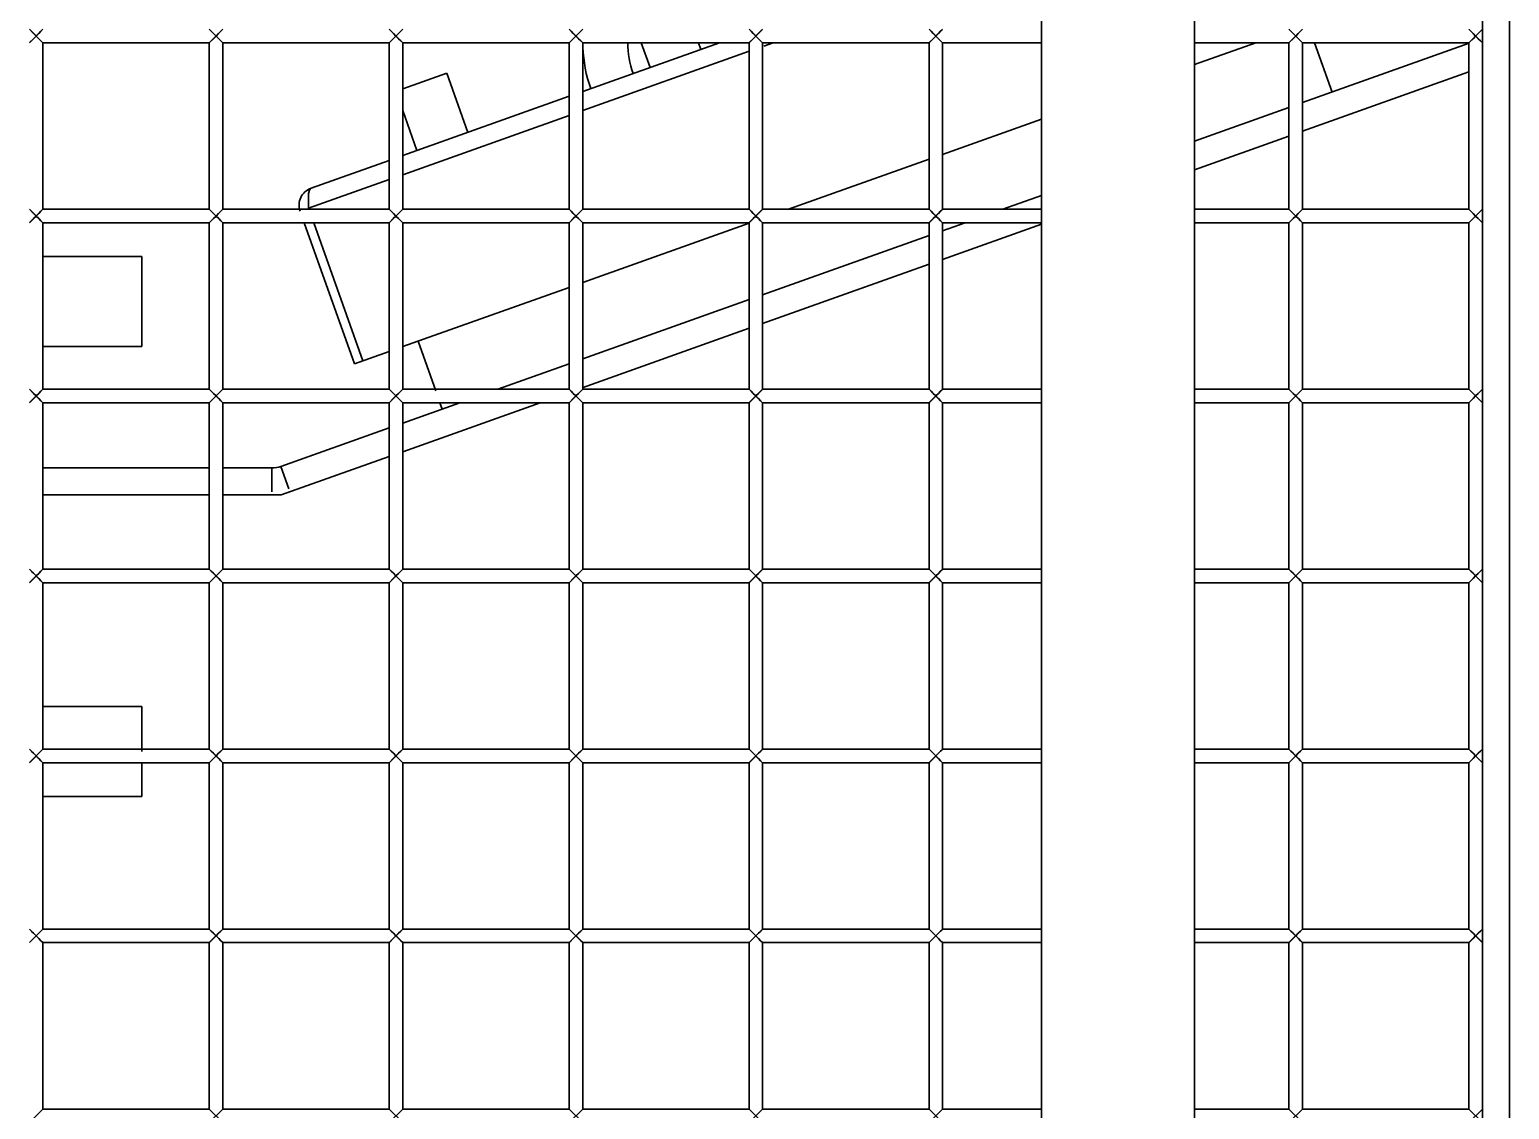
# Model space of a CAD drawing. Header units: millimetres. Extents: x 32496 to 166256, y 3504 to 23939.
# Drawn here: x 44928.7 to 45257.6, y 11167 to 11407 of the extents above; entities that cross this region are included whole.
import ezdxf

# ---------------------------------------------------------------- set-up
doc = ezdxf.new("R2010")
doc.units = ezdxf.units.MM
doc.layers.get('0').update_dxf_attribs({"lineweight": 35})

msp = doc.modelspace()

# ---------------------------------------------------------------- linework, layer by layer
at = {"linetype": 'Continuous'}
for p, q in [((45257.64, 13297.075), (45257.64, 10977.075)), ((45187.64, 12186.075), (45187.64, 11117.075)), ((45153.64, 12102.593), (45153.64, 11117.075)), ((45251.64, 11134.075), (45251.64, 12037.075)), ((44928.64, 11407.075), (44931.64, 11404.075)), ((44928.64, 11404.075), (44931.64, 11407.075)), ((44928.756, 11404.192), (44929.55, 11404.986)), ((44929.55, 11404.986), (44930.14, 11405.575)), ((44968.64, 11407.075), (44971.64, 11404.075)), ((44968.64, 11404.075), (44971.64, 11407.075)), ((44968.756, 11404.192), (44969.55, 11404.986)), ((44969.55, 11404.986), (44970.14, 11405.575)), ((45008.64, 11407.075), (45011.64, 11404.075)), ((45008.64, 11404.075), (45011.64, 11407.075)), ((45008.756, 11404.192), (45009.55, 11404.986)), ((45009.55, 11404.986), (45010.14, 11405.575)), ((45048.64, 11407.075), (45051.64, 11404.075)), ((45048.64, 11404.075), (45051.64, 11407.075)), ((45048.756, 11404.192), (45049.55, 11404.986)), ((45049.55, 11404.986), (45050.14, 11405.575)), ((45088.64, 11407.075), (45091.64, 11404.075)), ((45088.64, 11404.075), (45091.64, 11407.075)), ((45088.756, 11404.192), (45089.55, 11404.986)), ((45089.55, 11404.986), (45090.14, 11405.575)), ((45128.64, 11407.075), (45131.64, 11404.075)), ((45128.64, 11404.075), (45131.64, 11407.075)), ((45128.756, 11404.192), (45129.55, 11404.986)), ((45129.55, 11404.986), (45130.14, 11405.575)), ((45208.64, 11407.075), (45211.64, 11404.075)), ((45208.64, 11404.075), (45211.64, 11407.075)), ((45208.756, 11404.192), (45209.55, 11404.986)), ((45209.55, 11404.986), (45210.14, 11405.575)), ((45248.64, 11407.075), (45251.64, 11404.075)), ((45248.64, 11404.075), (45251.64, 11407.075)), ((45248.756, 11404.192), (45249.55, 11404.986)), ((45249.55, 11404.986), (45250.14, 11405.575)), ((44931.64, 11404.075), (44931.64, 11367.075)), ((44931.64, 11404.075), (44968.64, 11404.075)), ((44968.64, 11404.075), (44968.64, 11367.075)), ((44971.64, 11404.075), (44971.64, 11367.075)), ((44971.64, 11404.075), (45008.64, 11404.075)), ((45008.64, 11404.075), (45008.64, 11367.075)), ((45011.64, 11404.075), (45011.64, 11367.075)), ((45011.64, 11404.075), (45048.64, 11404.075)), ((45048.64, 11404.075), (45048.64, 11367.075)), ((45051.64, 11404.075), (45051.64, 11367.075)), ((45051.64, 11404.075), (45088.64, 11404.075)), ((45051.64, 11393.249), (45082.041, 11404.075)), ((45088.64, 11402.179), (45051.64, 11389.003)), ((45066.619, 11398.584), (45064.663, 11404.075)), ((45077.924, 11402.609), (45077.402, 11404.075)), ((45088.64, 11404.075), (45088.64, 11367.075)), ((45091.64, 11404.075), (45091.64, 11367.075)), ((45091.64, 11404.075), (45128.64, 11404.075)), ((45093.964, 11404.075), (45091.901, 11403.341)), ((45128.64, 11404.075), (45128.64, 11367.075)), ((45131.64, 11404.075), (45131.64, 11367.075)), ((45131.64, 11404.075), (45153.64, 11404.075)), ((45187.64, 11404.075), (45208.64, 11404.075)), ((45201.274, 11404.075), (45187.64, 11399.22)), ((45208.64, 11404.075), (45208.64, 11367.075)), ((45211.64, 11404.075), (45211.64, 11367.075)), ((45211.64, 11404.075), (45248.64, 11404.075)), ((45248.677, 11403.972), (45211.64, 11390.783)), ((45214.337, 11404.075), (45218.235, 11393.131)), ((45248.64, 11404.075), (45248.64, 11367.075)), ((45021.414, 11397.347), (45011.64, 11393.866)), ((45026.111, 11384.158), (45021.414, 11397.347)), ((45211.64, 11384.414), (45248.64, 11397.59)), ((45011.64, 11379.005), (45048.64, 11392.181)), ((45014.807, 11380.132), (45011.64, 11389.025)), ((45208.64, 11389.714), (45187.64, 11382.236)), ((45048.64, 11387.935), (45011.64, 11374.759)), ((45153.64, 11387.112), (45131.64, 11379.278)), ((45187.64, 11375.867), (45208.64, 11383.345)), ((45128.64, 11378.209), (45097.375, 11367.075)), ((44991.255, 11371.745), (45008.64, 11377.936)), ((45008.64, 11373.69), (44990.713, 11367.306)), ((45153.64, 11370.128), (45145.068, 11367.075)), ((44928.64, 11367.075), (44931.64, 11364.075)), ((44928.64, 11364.075), (44931.64, 11367.075)), ((44928.756, 11364.192), (44929.55, 11364.986)), ((44929.55, 11364.986), (44930.14, 11365.575)), ((44931.64, 11367.075), (44968.64, 11367.075)), ((44968.64, 11367.075), (44971.64, 11364.075)), ((44968.64, 11364.075), (44971.64, 11367.075)), ((44968.756, 11364.192), (44969.55, 11364.986)), ((44969.55, 11364.986), (44970.14, 11365.575)), ((44971.64, 11367.075), (45008.64, 11367.075)), ((45008.64, 11367.075), (45011.64, 11364.075)), ((45008.64, 11364.075), (45011.64, 11367.075)), ((45008.756, 11364.192), (45009.55, 11364.986)), ((45009.55, 11364.986), (45010.14, 11365.575)), ((45011.64, 11367.075), (45048.64, 11367.075)), ((45048.64, 11367.075), (45051.64, 11364.075)), ((45048.64, 11364.075), (45051.64, 11367.075)), ((45048.756, 11364.192), (45049.55, 11364.986)), ((45049.55, 11364.986), (45050.14, 11365.575)), ((45051.64, 11367.075), (45088.64, 11367.075)), ((45088.64, 11367.075), (45091.64, 11364.075)), ((45088.64, 11364.075), (45091.64, 11367.075)), ((45088.756, 11364.192), (45089.55, 11364.986)), ((45089.55, 11364.986), (45090.14, 11365.575)), ((45091.64, 11367.075), (45128.64, 11367.075)), ((45128.64, 11367.075), (45131.64, 11364.075)), ((45128.64, 11364.075), (45131.64, 11367.075)), ((45128.756, 11364.192), (45129.55, 11364.986)), ((45129.55, 11364.986), (45130.14, 11365.575)), ((45131.64, 11367.075), (45153.64, 11367.075)), ((45187.64, 11367.075), (45208.64, 11367.075)), ((45208.64, 11367.075), (45211.64, 11364.075)), ((45208.64, 11364.075), (45211.64, 11367.075)), ((45208.756, 11364.192), (45209.55, 11364.986)), ((45209.55, 11364.986), (45210.14, 11365.575)), ((45211.64, 11367.075), (45248.64, 11367.075)), ((45248.64, 11367.075), (45251.64, 11364.075)), ((45248.64, 11364.075), (45251.64, 11367.075)), ((45248.756, 11364.192), (45249.55, 11364.986)), ((45249.55, 11364.986), (45250.14, 11365.575)), ((44931.64, 11364.075), (44931.64, 11327.075)), ((44931.64, 11364.075), (44968.64, 11364.075)), ((44968.64, 11364.075), (44968.64, 11327.075)), ((44971.64, 11364.075), (44971.64, 11327.075)), ((44971.64, 11364.075), (45008.64, 11364.075)), ((45000.906, 11332.722), (44989.741, 11364.075)), ((45002.79, 11333.393), (44991.864, 11364.075)), ((45008.64, 11364.075), (45008.64, 11327.075)), ((45011.64, 11364.075), (45011.64, 11327.075)), ((45011.64, 11364.075), (45048.64, 11364.075)), ((45048.64, 11364.075), (45048.64, 11327.075)), ((45051.64, 11364.075), (45051.64, 11327.075)), ((45051.64, 11364.075), (45088.64, 11364.075)), ((45088.675, 11363.977), (45051.64, 11350.789)), ((45088.64, 11364.075), (45088.64, 11327.075)), ((45091.64, 11364.075), (45091.64, 11327.075)), ((45091.64, 11364.075), (45128.64, 11364.075)), ((45128.64, 11364.075), (45128.64, 11327.075)), ((45131.64, 11364.075), (45131.64, 11327.075)), ((45131.64, 11364.075), (45153.64, 11364.075)), ((45136.644, 11364.075), (45131.64, 11362.294)), ((45131.64, 11355.924), (45153.64, 11363.759)), ((45187.64, 11364.075), (45208.64, 11364.075)), ((45208.64, 11364.075), (45208.64, 11327.075)), ((45211.64, 11364.075), (45211.64, 11327.075)), ((45211.64, 11364.075), (45248.64, 11364.075)), ((45248.64, 11364.075), (45248.64, 11327.075)), ((45128.64, 11361.225), (45091.64, 11348.049)), ((44953.64, 11356.575), (44931.64, 11356.575)), ((44953.64, 11336.575), (44953.64, 11356.575)), ((45091.64, 11341.68), (45128.64, 11354.856)), ((45048.64, 11349.72), (45011.64, 11336.544)), ((45088.64, 11346.981), (45051.64, 11333.804)), ((45051.526, 11327.395), (45088.64, 11340.611)), ((44953.64, 11336.575), (44931.64, 11336.575)), ((45000.906, 11332.722), (45008.64, 11335.476)), ((45015.037, 11337.754), (45018.977, 11326.689)), ((45048.64, 11332.736), (45032.745, 11327.075)), ((44928.64, 11327.075), (44931.64, 11324.075)), ((44928.64, 11324.075), (44931.64, 11327.075)), ((44929.55, 11324.986), (44930.14, 11325.575)), ((44931.64, 11327.075), (44968.64, 11327.075)), ((44968.64, 11327.075), (44971.64, 11324.075)), ((44968.64, 11324.075), (44971.64, 11327.075)), ((44969.55, 11324.986), (44970.14, 11325.575)), ((44971.64, 11327.075), (45008.64, 11327.075)), ((45008.64, 11327.075), (45011.64, 11324.075)), ((45008.64, 11324.075), (45011.64, 11327.075)), ((45009.55, 11324.986), (45010.14, 11325.575)), ((45011.64, 11327.075), (45048.64, 11327.075)), ((45048.64, 11327.075), (45051.64, 11324.075)), ((45048.64, 11324.075), (45051.64, 11327.075)), ((45049.55, 11324.986), (45050.14, 11325.575)), ((45051.64, 11327.075), (45088.64, 11327.075)), ((45088.64, 11327.075), (45091.64, 11324.075)), ((45088.64, 11324.075), (45091.64, 11327.075)), ((45089.55, 11324.986), (45090.14, 11325.575)), ((45091.64, 11327.075), (45128.64, 11327.075)), ((45128.64, 11327.075), (45131.64, 11324.075)), ((45128.64, 11324.075), (45131.64, 11327.075)), ((45129.55, 11324.986), (45130.14, 11325.575)), ((45131.64, 11327.075), (45153.64, 11327.075)), ((45187.64, 11327.075), (45208.64, 11327.075)), ((45208.64, 11327.075), (45211.64, 11324.075)), ((45208.64, 11324.075), (45211.64, 11327.075)), ((45209.55, 11324.986), (45210.14, 11325.575)), ((45211.64, 11327.075), (45248.64, 11327.075)), ((45248.64, 11327.075), (45251.64, 11324.075)), ((45248.64, 11324.075), (45251.64, 11327.075)), ((45249.55, 11324.986), (45250.14, 11325.575)), ((44928.756, 11324.192), (44929.55, 11324.986)), ((44931.64, 11324.075), (44931.64, 11287.075)), ((44931.64, 11324.075), (44968.64, 11324.075)), ((44968.64, 11324.075), (44968.64, 11287.075)), ((44968.756, 11324.192), (44969.55, 11324.986)), ((44971.64, 11324.075), (44971.64, 11287.075)), ((44971.64, 11324.075), (45008.64, 11324.075)), ((45008.64, 11324.075), (45008.64, 11287.075)), ((45008.756, 11324.192), (45009.55, 11324.986)), ((45011.64, 11324.075), (45011.64, 11287.075)), ((45011.64, 11324.075), (45048.64, 11324.075)), ((45024.32, 11324.075), (45011.64, 11319.56)), ((45011.64, 11313.191), (45042.205, 11324.075)), ((45019.908, 11324.075), (45020.405, 11322.681)), ((45048.64, 11324.075), (45048.64, 11287.075)), ((45048.756, 11324.192), (45049.55, 11324.986)), ((45051.64, 11324.075), (45051.64, 11287.075)), ((45051.64, 11324.075), (45088.64, 11324.075)), ((45088.64, 11324.075), (45088.64, 11287.075)), ((45088.756, 11324.192), (45089.55, 11324.986)), ((45091.64, 11324.075), (45091.64, 11287.075)), ((45091.64, 11324.075), (45128.64, 11324.075)), ((45128.64, 11324.075), (45128.64, 11287.075)), ((45128.756, 11324.192), (45129.55, 11324.986)), ((45131.64, 11324.075), (45131.64, 11287.075)), ((45131.64, 11324.075), (45153.64, 11324.075)), ((45187.64, 11324.075), (45208.64, 11324.075)), ((45208.64, 11324.075), (45208.64, 11287.075)), ((45208.756, 11324.192), (45209.55, 11324.986)), ((45211.64, 11324.075), (45211.64, 11287.075)), ((45211.64, 11324.075), (45248.64, 11324.075)), ((45248.64, 11324.075), (45248.64, 11287.075)), ((45248.756, 11324.192), (45249.55, 11324.986)), ((45008.64, 11318.491), (44984.58, 11309.923)), ((44968.64, 11309.575), (44931.64, 11309.575)), ((44982.567, 11309.575), (44971.64, 11309.575)), ((44982.567, 11309.575), (44982.567, 11304.271)), ((44984.58, 11309.923), (44986.359, 11304.926)), ((44984.64, 11303.575), (45008.64, 11312.122)), ((44968.64, 11303.575), (44931.64, 11303.575)), ((44984.64, 11303.575), (44971.64, 11303.575)), ((44928.64, 11287.075), (44931.64, 11284.075)), ((44928.64, 11284.075), (44931.64, 11287.075)), ((44931.64, 11287.075), (44968.64, 11287.075)), ((44968.64, 11287.075), (44971.64, 11284.075)), ((44968.64, 11284.075), (44971.64, 11287.075)), ((44971.64, 11287.075), (45008.64, 11287.075)), ((45008.64, 11287.075), (45011.64, 11284.075)), ((45008.64, 11284.075), (45011.64, 11287.075)), ((45011.64, 11287.075), (45048.64, 11287.075)), ((45048.64, 11287.075), (45051.64, 11284.075)), ((45048.64, 11284.075), (45051.64, 11287.075)), ((45051.64, 11287.075), (45088.64, 11287.075)), ((45088.64, 11287.075), (45091.64, 11284.075)), ((45088.64, 11284.075), (45091.64, 11287.075)), ((45091.64, 11287.075), (45128.64, 11287.075)), ((45128.64, 11287.075), (45131.64, 11284.075)), ((45128.64, 11284.075), (45131.64, 11287.075)), ((45131.64, 11287.075), (45153.64, 11287.075)), ((45187.64, 11287.075), (45208.64, 11287.075)), ((45208.64, 11287.075), (45211.64, 11284.075)), ((45208.64, 11284.075), (45211.64, 11287.075)), ((45211.64, 11287.075), (45248.64, 11287.075)), ((45248.64, 11287.075), (45251.64, 11284.075)), ((45248.64, 11284.075), (45251.64, 11287.075)), ((45249.553, 11286.162), (45249.077, 11286.638)), ((44928.756, 11284.192), (44929.55, 11284.986)), ((44929.55, 11284.986), (44930.14, 11285.575)), ((44931.64, 11284.075), (44931.64, 11247.075)), ((44931.64, 11284.075), (44968.64, 11284.075)), ((44968.64, 11284.075), (44968.64, 11247.075)), ((44968.756, 11284.192), (44969.55, 11284.986)), ((44969.55, 11284.986), (44970.14, 11285.575)), ((44971.64, 11284.075), (44971.64, 11247.075)), ((44971.64, 11284.075), (45008.64, 11284.075)), ((45008.64, 11284.075), (45008.64, 11247.075)), ((45008.756, 11284.192), (45009.55, 11284.986)), ((45009.55, 11284.986), (45010.14, 11285.575)), ((45011.64, 11284.075), (45011.64, 11247.075)), ((45011.64, 11284.075), (45048.64, 11284.075)), ((45048.64, 11284.075), (45048.64, 11247.075)), ((45048.756, 11284.192), (45049.55, 11284.986)), ((45049.55, 11284.986), (45050.14, 11285.575)), ((45051.64, 11284.075), (45051.64, 11247.075)), ((45051.64, 11284.075), (45088.64, 11284.075)), ((45088.64, 11284.075), (45088.64, 11247.075)), ((45088.756, 11284.192), (45089.55, 11284.986)), ((45089.55, 11284.986), (45090.14, 11285.575)), ((45091.64, 11284.075), (45091.64, 11247.075)), ((45091.64, 11284.075), (45128.64, 11284.075)), ((45128.64, 11284.075), (45128.64, 11247.075)), ((45128.756, 11284.192), (45129.55, 11284.986)), ((45129.55, 11284.986), (45130.14, 11285.575)), ((45131.64, 11284.075), (45131.64, 11247.075)), ((45131.64, 11284.075), (45153.64, 11284.075)), ((45187.64, 11284.075), (45208.64, 11284.075)), ((45208.64, 11284.075), (45208.64, 11247.075)), ((45208.756, 11284.192), (45209.55, 11284.986)), ((45209.55, 11284.986), (45210.14, 11285.575)), ((45211.64, 11284.075), (45211.64, 11247.075)), ((45211.64, 11284.075), (45248.64, 11284.075)), ((45248.64, 11284.075), (45248.64, 11247.075)), ((45248.756, 11284.192), (45249.55, 11284.986)), ((45249.55, 11284.986), (45250.14, 11285.575)), ((44953.64, 11256.575), (44931.64, 11256.575)), ((44953.64, 11246.575), (44953.64, 11256.575)), ((44928.64, 11247.075), (44931.64, 11244.075)), ((44928.64, 11244.075), (44931.64, 11247.075)), ((44931.64, 11247.075), (44968.64, 11247.075)), ((44968.64, 11247.075), (44971.64, 11244.075)), ((44968.64, 11244.075), (44971.64, 11247.075)), ((44971.64, 11247.075), (45008.64, 11247.075)), ((45008.64, 11247.075), (45011.64, 11244.075)), ((45008.64, 11244.075), (45011.64, 11247.075)), ((45011.64, 11247.075), (45048.64, 11247.075)), ((45048.64, 11247.075), (45051.64, 11244.075)), ((45048.64, 11244.075), (45051.64, 11247.075)), ((45051.64, 11247.075), (45088.64, 11247.075)), ((45088.64, 11247.075), (45091.64, 11244.075)), ((45088.64, 11244.075), (45091.64, 11247.075)), ((45091.64, 11247.075), (45128.64, 11247.075)), ((45128.64, 11247.075), (45131.64, 11244.075)), ((45128.64, 11244.075), (45131.64, 11247.075)), ((45131.64, 11247.075), (45153.64, 11247.075)), ((45187.64, 11247.075), (45208.64, 11247.075)), ((45208.64, 11247.075), (45211.64, 11244.075)), ((45208.64, 11244.075), (45211.64, 11247.075)), ((45209.553, 11246.162), (45209.077, 11246.638)), ((45211.64, 11247.075), (45248.64, 11247.075)), ((45248.64, 11247.075), (45251.64, 11244.075)), ((45248.64, 11244.075), (45251.64, 11247.075)), ((44928.756, 11244.192), (44929.55, 11244.986)), ((44929.55, 11244.986), (44930.14, 11245.575)), ((44931.64, 11244.075), (44931.64, 11207.075)), ((44931.64, 11244.075), (44968.64, 11244.075)), ((44953.64, 11236.575), (44953.64, 11244.075)), ((44968.64, 11244.075), (44968.64, 11207.075)), ((44968.756, 11244.192), (44969.55, 11244.986)), ((44969.55, 11244.986), (44970.14, 11245.575)), ((44971.64, 11244.075), (44971.64, 11207.075)), ((44971.64, 11244.075), (45008.64, 11244.075)), ((45008.64, 11244.075), (45008.64, 11207.075)), ((45008.756, 11244.192), (45009.55, 11244.986)), ((45009.55, 11244.986), (45010.14, 11245.575)), ((45011.64, 11244.075), (45011.64, 11207.075)), ((45011.64, 11244.075), (45048.64, 11244.075)), ((45048.64, 11244.075), (45048.64, 11207.075)), ((45048.756, 11244.192), (45049.55, 11244.986)), ((45049.55, 11244.986), (45050.14, 11245.575)), ((45051.64, 11244.075), (45051.64, 11207.075)), ((45051.64, 11244.075), (45088.64, 11244.075)), ((45088.64, 11244.075), (45088.64, 11207.075)), ((45088.756, 11244.192), (45089.55, 11244.986)), ((45089.55, 11244.986), (45090.14, 11245.575)), ((45091.64, 11244.075), (45091.64, 11207.075)), ((45091.64, 11244.075), (45128.64, 11244.075)), ((45128.64, 11244.075), (45128.64, 11207.075)), ((45128.756, 11244.192), (45129.55, 11244.986)), ((45129.55, 11244.986), (45130.14, 11245.575)), ((45131.64, 11244.075), (45131.64, 11207.075)), ((45131.64, 11244.075), (45153.64, 11244.075)), ((45187.64, 11244.075), (45208.64, 11244.075)), ((45208.64, 11244.075), (45208.64, 11207.075)), ((45208.756, 11244.192), (45209.55, 11244.986)), ((45209.55, 11244.986), (45210.14, 11245.575)), ((45211.64, 11244.075), (45211.64, 11207.075)), ((45211.64, 11244.075), (45248.64, 11244.075)), ((45248.64, 11244.075), (45248.64, 11207.075)), ((45248.756, 11244.192), (45249.55, 11244.986)), ((45249.55, 11244.986), (45250.14, 11245.575)), ((44953.64, 11236.575), (44931.64, 11236.575)), ((44928.64, 11207.075), (44931.64, 11204.075)), ((44928.64, 11204.075), (44931.64, 11207.075)), ((44931.64, 11207.075), (44968.64, 11207.075)), ((44968.64, 11207.075), (44971.64, 11204.075)), ((44968.64, 11204.075), (44971.64, 11207.075)), ((44971.64, 11207.075), (45008.64, 11207.075)), ((45008.64, 11207.075), (45011.64, 11204.075)), ((45008.64, 11204.075), (45011.64, 11207.075)), ((45011.64, 11207.075), (45048.64, 11207.075)), ((45048.64, 11207.075), (45051.64, 11204.075)), ((45048.64, 11204.075), (45051.64, 11207.075)), ((45051.64, 11207.075), (45088.64, 11207.075)), ((45088.64, 11207.075), (45091.64, 11204.075)), ((45088.64, 11204.075), (45091.64, 11207.075)), ((45091.64, 11207.075), (45128.64, 11207.075)), ((45128.64, 11207.075), (45131.64, 11204.075)), ((45128.64, 11204.075), (45131.64, 11207.075)), ((45131.64, 11207.075), (45153.64, 11207.075)), ((45187.64, 11207.075), (45208.64, 11207.075)), ((45208.64, 11207.075), (45211.64, 11204.075)), ((45208.64, 11204.075), (45211.64, 11207.075)), ((45211.64, 11207.075), (45248.64, 11207.075)), ((45248.64, 11207.075), (45251.64, 11204.075)), ((45248.64, 11204.075), (45251.64, 11207.075)), ((44928.756, 11204.192), (44929.55, 11204.986)), ((44929.55, 11204.986), (44930.14, 11205.575)), ((44931.64, 11204.075), (44931.64, 11167.075)), ((44931.64, 11204.075), (44968.64, 11204.075)), ((44968.64, 11204.075), (44968.64, 11167.075)), ((44968.756, 11204.192), (44969.55, 11204.986)), ((44969.55, 11204.986), (44970.14, 11205.575)), ((44971.64, 11204.075), (44971.64, 11167.075)), ((44971.64, 11204.075), (45008.64, 11204.075)), ((45008.64, 11204.075), (45008.64, 11167.075)), ((45008.756, 11204.192), (45009.55, 11204.986)), ((45009.55, 11204.986), (45010.14, 11205.575)), ((45011.64, 11204.075), (45011.64, 11167.075)), ((45011.64, 11204.075), (45048.64, 11204.075)), ((45048.64, 11204.075), (45048.64, 11167.075)), ((45048.756, 11204.192), (45049.55, 11204.986)), ((45049.55, 11204.986), (45050.14, 11205.575)), ((45051.64, 11204.075), (45051.64, 11167.075)), ((45051.64, 11204.075), (45088.64, 11204.075)), ((45088.64, 11204.075), (45088.64, 11167.075)), ((45088.756, 11204.192), (45089.55, 11204.986)), ((45089.55, 11204.986), (45090.14, 11205.575)), ((45091.64, 11204.075), (45091.64, 11167.075)), ((45091.64, 11204.075), (45128.64, 11204.075)), ((45128.64, 11204.075), (45128.64, 11167.075)), ((45128.756, 11204.192), (45129.55, 11204.986)), ((45129.55, 11204.986), (45130.14, 11205.575)), ((45131.64, 11204.075), (45131.64, 11167.075)), ((45131.64, 11204.075), (45153.64, 11204.075)), ((45187.64, 11204.075), (45208.64, 11204.075)), ((45208.64, 11204.075), (45208.64, 11167.075)), ((45208.756, 11204.192), (45209.55, 11204.986)), ((45209.55, 11204.986), (45210.14, 11205.575)), ((45211.64, 11204.075), (45211.64, 11167.075)), ((45211.64, 11204.075), (45248.64, 11204.075)), ((45248.64, 11204.075), (45248.64, 11167.075)), ((45248.756, 11204.192), (45249.55, 11204.986)), ((45249.55, 11204.986), (45250.14, 11205.575)), ((44928.64, 11164.075), (44931.64, 11167.075)), ((44931.64, 11167.075), (44968.64, 11167.075)), ((44968.64, 11167.075), (44971.64, 11164.075)), ((44968.64, 11164.075), (44971.64, 11167.075)), ((44971.64, 11167.075), (45008.64, 11167.075)), ((45008.64, 11167.075), (45011.64, 11164.075)), ((45008.64, 11164.075), (45011.64, 11167.075)), ((45011.64, 11167.075), (45048.64, 11167.075)), ((45048.64, 11167.075), (45051.64, 11164.075)), ((45048.64, 11164.075), (45051.64, 11167.075)), ((45051.64, 11167.075), (45088.64, 11167.075)), ((45088.64, 11167.075), (45091.64, 11164.075)), ((45088.64, 11164.075), (45091.64, 11167.075)), ((45091.64, 11167.075), (45128.64, 11167.075)), ((45128.64, 11167.075), (45131.64, 11164.075)), ((45128.64, 11164.075), (45131.64, 11167.075)), ((45131.64, 11167.075), (45153.64, 11167.075)), ((45187.64, 11167.075), (45208.64, 11167.075)), ((45208.64, 11167.075), (45211.64, 11164.075)), ((45208.64, 11164.075), (45211.64, 11167.075)), ((45211.64, 11167.075), (45248.64, 11167.075)), ((45248.64, 11167.075), (45251.64, 11164.075)), ((45248.64, 11164.075), (45251.64, 11167.075))]:
    msp.add_line(p, q, dxfattribs=at)
for points in [[(44930.14, 11405.575), (44929.553, 11406.162), (44929.077, 11406.638)], [(44931.524, 11406.96), (44931.209, 11406.645), (44930.72, 11406.155), (44930.14, 11405.575)], [(44930.14, 11405.575), (44930.731, 11404.985), (44931.2, 11404.515), (44931.64, 11404.075)], [(44970.14, 11405.575), (44969.553, 11406.162), (44969.077, 11406.638)], [(44971.524, 11406.96), (44971.209, 11406.645), (44970.72, 11406.155), (44970.14, 11405.575)], [(44970.14, 11405.575), (44970.731, 11404.985), (44971.2, 11404.515), (44971.64, 11404.075)], [(45010.14, 11405.575), (45009.553, 11406.162), (45009.077, 11406.638)], [(45011.524, 11406.96), (45011.209, 11406.645), (45010.72, 11406.155), (45010.14, 11405.575)], [(45010.14, 11405.575), (45010.731, 11404.985), (45011.2, 11404.515), (45011.64, 11404.075)], [(45050.14, 11405.575), (45049.553, 11406.162), (45049.077, 11406.638)], [(45051.524, 11406.96), (45051.209, 11406.645), (45050.72, 11406.155), (45050.14, 11405.575)], [(45050.14, 11405.575), (45050.731, 11404.985), (45051.2, 11404.515), (45051.64, 11404.075)], [(45090.14, 11405.575), (45089.553, 11406.162), (45089.077, 11406.638)], [(45091.524, 11406.96), (45091.209, 11406.645), (45090.72, 11406.155), (45090.14, 11405.575)], [(45090.14, 11405.575), (45090.731, 11404.985), (45091.2, 11404.515), (45091.64, 11404.075)], [(45130.14, 11405.575), (45129.553, 11406.162), (45129.077, 11406.638)], [(45131.524, 11406.96), (45131.209, 11406.645), (45130.72, 11406.155), (45130.14, 11405.575)], [(45130.14, 11405.575), (45130.731, 11404.985), (45131.2, 11404.515), (45131.64, 11404.075)], [(45210.14, 11405.575), (45209.553, 11406.162), (45209.077, 11406.638)], [(45211.524, 11406.96), (45211.209, 11406.645), (45210.72, 11406.155), (45210.14, 11405.575)], [(45210.14, 11405.575), (45210.731, 11404.985), (45211.2, 11404.515), (45211.64, 11404.075)], [(45250.14, 11405.575), (45249.553, 11406.162), (45249.077, 11406.638)], [(45251.524, 11406.96), (45251.209, 11406.645), (45250.72, 11406.155), (45250.14, 11405.575)], [(45250.14, 11405.575), (45250.731, 11404.985), (45251.2, 11404.515), (45251.64, 11404.075)], [(44930.14, 11365.575), (44929.553, 11366.162), (44929.077, 11366.638)], [(44931.524, 11366.96), (44931.209, 11366.645), (44930.72, 11366.155), (44930.14, 11365.575)], [(44930.14, 11365.575), (44930.731, 11364.985), (44931.2, 11364.515), (44931.64, 11364.075)], [(44970.14, 11365.575), (44969.553, 11366.162), (44969.077, 11366.638)], [(44971.524, 11366.96), (44971.209, 11366.645), (44970.72, 11366.155), (44970.14, 11365.575)], [(44970.14, 11365.575), (44970.731, 11364.985), (44971.2, 11364.515), (44971.64, 11364.075)], [(45010.14, 11365.575), (45009.553, 11366.162), (45009.077, 11366.638)], [(45011.524, 11366.96), (45011.209, 11366.645), (45010.72, 11366.155), (45010.14, 11365.575)], [(45010.14, 11365.575), (45010.731, 11364.985), (45011.2, 11364.515), (45011.64, 11364.075)], [(45050.14, 11365.575), (45049.553, 11366.162), (45049.077, 11366.638)], [(45051.524, 11366.96), (45051.209, 11366.645), (45050.72, 11366.155), (45050.14, 11365.575)], [(45050.14, 11365.575), (45050.731, 11364.985), (45051.2, 11364.515), (45051.64, 11364.075)], [(45090.14, 11365.575), (45089.553, 11366.162), (45089.077, 11366.638)], [(45091.524, 11366.96), (45091.209, 11366.645), (45090.72, 11366.155), (45090.14, 11365.575)], [(45090.14, 11365.575), (45090.731, 11364.985), (45091.2, 11364.515), (45091.64, 11364.075)], [(45130.14, 11365.575), (45129.553, 11366.162), (45129.077, 11366.638)], [(45131.524, 11366.96), (45131.209, 11366.645), (45130.72, 11366.155), (45130.14, 11365.575)], [(45130.14, 11365.575), (45130.731, 11364.985), (45131.2, 11364.515), (45131.64, 11364.075)], [(45210.14, 11365.575), (45209.553, 11366.162), (45209.077, 11366.638)], [(45211.524, 11366.96), (45211.209, 11366.645), (45210.72, 11366.155), (45210.14, 11365.575)], [(45210.14, 11365.575), (45210.731, 11364.985), (45211.2, 11364.515), (45211.64, 11364.075)], [(45250.14, 11365.575), (45249.553, 11366.162), (45249.077, 11366.638)], [(45251.524, 11366.96), (45251.209, 11366.645), (45250.72, 11366.155), (45250.14, 11365.575)], [(45250.14, 11365.575), (45250.731, 11364.985), (45251.2, 11364.515), (45251.64, 11364.075)], [(44930.14, 11325.575), (44929.553, 11326.162), (44929.077, 11326.638)], [(44931.524, 11326.96), (44931.209, 11326.645), (44930.72, 11326.155), (44930.14, 11325.575)], [(44930.14, 11325.575), (44930.731, 11324.985), (44931.2, 11324.515), (44931.64, 11324.075)], [(44970.14, 11325.575), (44969.553, 11326.162), (44969.077, 11326.638)], [(44971.524, 11326.96), (44971.209, 11326.645), (44970.72, 11326.155), (44970.14, 11325.575)], [(44970.14, 11325.575), (44970.731, 11324.985), (44971.2, 11324.515), (44971.64, 11324.075)], [(45010.14, 11325.575), (45009.553, 11326.162), (45009.077, 11326.638)], [(45011.524, 11326.96), (45011.209, 11326.645), (45010.72, 11326.155), (45010.14, 11325.575)], [(45010.14, 11325.575), (45010.731, 11324.985), (45011.2, 11324.515), (45011.64, 11324.075)], [(45050.14, 11325.575), (45049.553, 11326.162), (45049.077, 11326.638)], [(45051.524, 11326.96), (45051.209, 11326.645), (45050.72, 11326.155), (45050.14, 11325.575)], [(45050.14, 11325.575), (45050.731, 11324.985), (45051.2, 11324.515), (45051.64, 11324.075)], [(45090.14, 11325.575), (45089.553, 11326.162), (45089.077, 11326.638)], [(45091.524, 11326.96), (45091.209, 11326.645), (45090.72, 11326.155), (45090.14, 11325.575)], [(45090.14, 11325.575), (45090.731, 11324.985), (45091.2, 11324.515), (45091.64, 11324.075)], [(45130.14, 11325.575), (45129.553, 11326.162), (45129.077, 11326.638)], [(45131.524, 11326.96), (45131.209, 11326.645), (45130.72, 11326.155), (45130.14, 11325.575)], [(45130.14, 11325.575), (45130.731, 11324.985), (45131.2, 11324.515), (45131.64, 11324.075)], [(45210.14, 11325.575), (45209.553, 11326.162), (45209.077, 11326.638)], [(45211.524, 11326.96), (45211.209, 11326.645), (45210.72, 11326.155), (45210.14, 11325.575)], [(45210.14, 11325.575), (45210.731, 11324.985), (45211.2, 11324.515), (45211.64, 11324.075)], [(45250.14, 11325.575), (45249.553, 11326.162), (45249.077, 11326.638)], [(45251.524, 11326.96), (45251.209, 11326.645), (45250.72, 11326.155), (45250.14, 11325.575)], [(45250.14, 11325.575), (45250.731, 11324.985), (45251.2, 11324.515), (45251.64, 11324.075)], [(44930.14, 11285.575), (44929.553, 11286.162), (44929.077, 11286.638)], [(44931.524, 11286.96), (44931.209, 11286.645), (44930.72, 11286.155), (44930.14, 11285.575)], [(44970.14, 11285.575), (44969.553, 11286.162), (44969.077, 11286.638)], [(44971.524, 11286.96), (44971.209, 11286.645), (44970.72, 11286.155), (44970.14, 11285.575)], [(45010.14, 11285.575), (45009.553, 11286.162), (45009.077, 11286.638)], [(45011.524, 11286.96), (45011.209, 11286.645), (45010.72, 11286.155), (45010.14, 11285.575)], [(45050.14, 11285.575), (45049.553, 11286.162), (45049.077, 11286.638)], [(45051.524, 11286.96), (45051.209, 11286.645), (45050.72, 11286.155), (45050.14, 11285.575)], [(45090.14, 11285.575), (45089.553, 11286.162), (45089.077, 11286.638)], [(45091.524, 11286.96), (45091.209, 11286.645), (45090.72, 11286.155), (45090.14, 11285.575)], [(45130.14, 11285.575), (45129.553, 11286.162), (45129.077, 11286.638)], [(45131.524, 11286.96), (45131.209, 11286.645), (45130.72, 11286.155), (45130.14, 11285.575)], [(45210.14, 11285.575), (45209.553, 11286.162), (45209.077, 11286.638)], [(45211.524, 11286.96), (45211.209, 11286.645), (45210.72, 11286.155), (45210.14, 11285.575)], [(45249.553, 11286.162), (45250.731, 11284.985), (45251.2, 11284.515)], [(45251.524, 11286.96), (45251.209, 11286.645), (45250.72, 11286.155), (45250.14, 11285.575)], [(44930.14, 11285.575), (44930.731, 11284.985), (44931.2, 11284.515), (44931.64, 11284.075)], [(44970.14, 11285.575), (44970.731, 11284.985), (44971.2, 11284.515), (44971.64, 11284.075)], [(45010.14, 11285.575), (45010.731, 11284.985), (45011.2, 11284.515), (45011.64, 11284.075)], [(45050.14, 11285.575), (45050.731, 11284.985), (45051.2, 11284.515), (45051.64, 11284.075)], [(45090.14, 11285.575), (45090.731, 11284.985), (45091.2, 11284.515), (45091.64, 11284.075)], [(45130.14, 11285.575), (45130.731, 11284.985), (45131.2, 11284.515), (45131.64, 11284.075)], [(45210.14, 11285.575), (45210.731, 11284.985), (45211.2, 11284.515), (45211.64, 11284.075)], [(44930.14, 11245.575), (44929.553, 11246.162), (44929.077, 11246.638)], [(44931.524, 11246.96), (44931.209, 11246.645), (44930.72, 11246.155), (44930.14, 11245.575)], [(44970.14, 11245.575), (44969.553, 11246.162), (44969.077, 11246.638)], [(44971.524, 11246.96), (44971.209, 11246.645), (44970.72, 11246.155), (44970.14, 11245.575)], [(45010.14, 11245.575), (45009.553, 11246.162), (45009.077, 11246.638)], [(45011.524, 11246.96), (45011.209, 11246.645), (45010.72, 11246.155), (45010.14, 11245.575)], [(45050.14, 11245.575), (45049.553, 11246.162), (45049.077, 11246.638)], [(45051.524, 11246.96), (45051.209, 11246.645), (45050.72, 11246.155), (45050.14, 11245.575)], [(45090.14, 11245.575), (45089.553, 11246.162), (45089.077, 11246.638)], [(45091.524, 11246.96), (45091.209, 11246.645), (45090.72, 11246.155), (45090.14, 11245.575)], [(45130.14, 11245.575), (45129.553, 11246.162), (45129.077, 11246.638)], [(45131.524, 11246.96), (45131.209, 11246.645), (45130.72, 11246.155), (45130.14, 11245.575)], [(45211.524, 11246.96), (45211.209, 11246.645), (45210.72, 11246.155), (45210.14, 11245.575)], [(45250.14, 11245.575), (45249.553, 11246.162), (45249.077, 11246.638)], [(45251.524, 11246.96), (45251.209, 11246.645), (45250.72, 11246.155), (45250.14, 11245.575)], [(44930.14, 11245.575), (44930.731, 11244.985), (44931.2, 11244.515), (44931.64, 11244.075)], [(44970.14, 11245.575), (44970.731, 11244.985), (44971.2, 11244.515), (44971.64, 11244.075)], [(45010.14, 11245.575), (45010.731, 11244.985), (45011.2, 11244.515), (45011.64, 11244.075)], [(45050.14, 11245.575), (45050.731, 11244.985), (45051.2, 11244.515), (45051.64, 11244.075)], [(45090.14, 11245.575), (45090.731, 11244.985), (45091.2, 11244.515), (45091.64, 11244.075)], [(45130.14, 11245.575), (45130.731, 11244.985), (45131.2, 11244.515), (45131.64, 11244.075)], [(45209.553, 11246.162), (45210.731, 11244.985), (45211.2, 11244.515)], [(45250.14, 11245.575), (45250.731, 11244.985), (45251.2, 11244.515), (45251.525, 11244.19)], [(44930.14, 11205.575), (44929.553, 11206.162), (44929.077, 11206.638)], [(44931.524, 11206.96), (44931.209, 11206.645), (44930.72, 11206.155), (44930.14, 11205.575)], [(44930.14, 11205.575), (44930.731, 11204.985), (44931.2, 11204.515), (44931.64, 11204.075)], [(44970.14, 11205.575), (44969.553, 11206.162), (44969.077, 11206.638)], [(44971.524, 11206.96), (44971.209, 11206.645), (44970.72, 11206.155), (44970.14, 11205.575)], [(44970.14, 11205.575), (44970.731, 11204.985), (44971.2, 11204.515), (44971.64, 11204.075)], [(45010.14, 11205.575), (45009.553, 11206.162), (45009.077, 11206.638)], [(45011.524, 11206.96), (45011.209, 11206.645), (45010.72, 11206.155), (45010.14, 11205.575)], [(45010.14, 11205.575), (45010.731, 11204.985), (45011.2, 11204.515), (45011.64, 11204.075)], [(45050.14, 11205.575), (45049.553, 11206.162), (45049.077, 11206.638)], [(45051.524, 11206.96), (45051.209, 11206.645), (45050.72, 11206.155), (45050.14, 11205.575)], [(45050.14, 11205.575), (45050.731, 11204.985), (45051.2, 11204.515), (45051.64, 11204.075)], [(45090.14, 11205.575), (45089.553, 11206.162), (45089.077, 11206.638)], [(45091.524, 11206.96), (45091.209, 11206.645), (45090.72, 11206.155), (45090.14, 11205.575)], [(45090.14, 11205.575), (45090.731, 11204.985), (45091.2, 11204.515), (45091.64, 11204.075)], [(45130.14, 11205.575), (45129.553, 11206.162), (45129.077, 11206.638)], [(45131.524, 11206.96), (45131.209, 11206.645), (45130.72, 11206.155), (45130.14, 11205.575)], [(45130.14, 11205.575), (45130.731, 11204.985), (45131.2, 11204.515), (45131.64, 11204.075)], [(45210.14, 11205.575), (45209.553, 11206.162), (45209.077, 11206.638)], [(45211.524, 11206.96), (45211.209, 11206.645), (45210.72, 11206.155), (45210.14, 11205.575)], [(45210.14, 11205.575), (45210.731, 11204.985), (45211.2, 11204.515), (45211.525, 11204.19)], [(45250.14, 11205.575), (45249.553, 11206.162), (45249.077, 11206.638)], [(45251.524, 11206.96), (45251.209, 11206.645), (45250.72, 11206.155), (45250.14, 11205.575)], [(45250.14, 11205.575), (45250.731, 11204.985), (45251.2, 11204.515), (45251.525, 11204.19)]]:
    msp.add_lwpolyline(points, dxfattribs=at)
for centre, radius, start, end in [((45081.692, 11403.951), 30, 181.60158, 199.60158), ((45081.692, 11403.951), 20, 179.68677, 199.60158), ((44992.597, 11367.977), 4, 109.60158, 199.60158), ((44982.567, 11315.575), 6, 270, 289.60158)]:
    msp.add_arc(centre, radius, start, end, dxfattribs=at)
for points, knots in [([(44990.807, 11371.017), (44990.828, 11371.109), (44990.901, 11371.382), (44991.072, 11371.68), (44991.255, 11371.745)], [0, 0, 0, 0, 0.3276768, 1, 1, 1, 1]), ([(44990.677, 11368.5), (44990.672, 11368.747), (44990.665, 11369.586), (44990.675, 11370.439), (44990.807, 11371.017)], [0, 0, 0, 0, 0.2947146, 1, 1, 1, 1])]:
    msp.add_open_spline(points, degree=3, knots=knots, dxfattribs=at)
msp.add_open_spline([(44990.713, 11367.306), (44990.7, 11367.704), (44990.686, 11368.102), (44990.677, 11368.5)], degree=3, dxfattribs=at)

doc.saveas('drawing.dxf')
